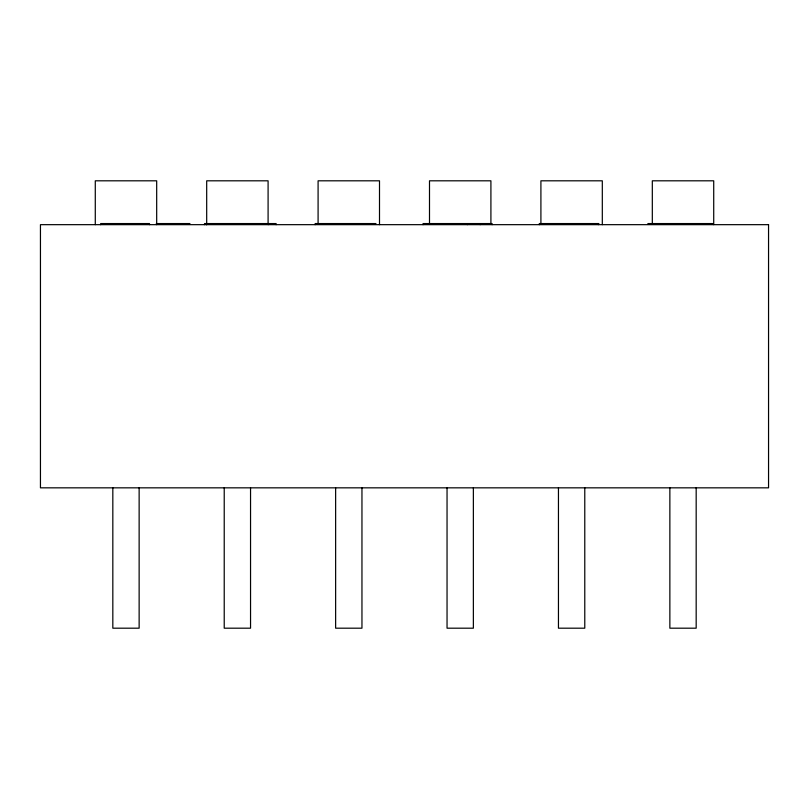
<?xml version="1.0" encoding="UTF-8"?>
<svg xmlns="http://www.w3.org/2000/svg" width="809" height="809" viewBox="0 0 809 809"><rect width="100%" height="100%" fill="white"/><g stroke="black" fill="none" stroke-linecap="round" stroke-linejoin="round"><path stroke-width="1.21" d="M156.268 223.567L189.943 223.567M375.973 223.567L315.146 223.567L315.146 224.669M598.923 223.567L539.3 223.567L539.3 224.669M647.847 223.567L712.78 223.567M713.72 224.669L713.72 180.811L652.317 180.811L652.317 223.415M696.175 487.837L696.175 628.189L669.862 628.189L669.862 487.837M602.311 224.669L602.311 180.811L540.908 180.811L540.908 223.415M598.316 223.567L598.316 224.669M584.776 487.837L584.776 628.189L558.453 628.189L558.453 487.837M492.094 224.669L492.094 223.567L423.056 223.567L423.056 224.669M490.911 223.415L490.911 180.811L429.498 180.811L429.498 223.415M480.192 223.567L480.192 224.669M473.366 487.837L473.366 628.189L447.043 628.189L447.043 487.837M467.289 223.567L467.289 224.669M379.502 224.669L379.502 180.811L318.089 180.811L318.089 223.415M361.957 487.837L361.957 628.189L335.634 628.189L335.634 487.837M276.112 224.669L276.112 223.567L204.525 223.567L204.525 224.669M268.092 223.415L268.092 180.811L206.689 180.811L206.689 224.669M268.254 223.567L268.254 224.669M250.547 487.837L250.547 628.189L224.224 628.189L224.224 487.837M206.477 223.567L206.477 224.669M156.683 224.669L156.683 180.811L95.28 180.811L95.28 224.669M149.473 224.669L149.473 223.567L100.67 223.567L100.67 224.669M139.138 487.837L139.138 628.189L112.825 628.189L112.825 487.837M768.55 224.669L40.45 224.669L40.45 487.837L768.55 487.837L768.55 224.669"/></g></svg>
